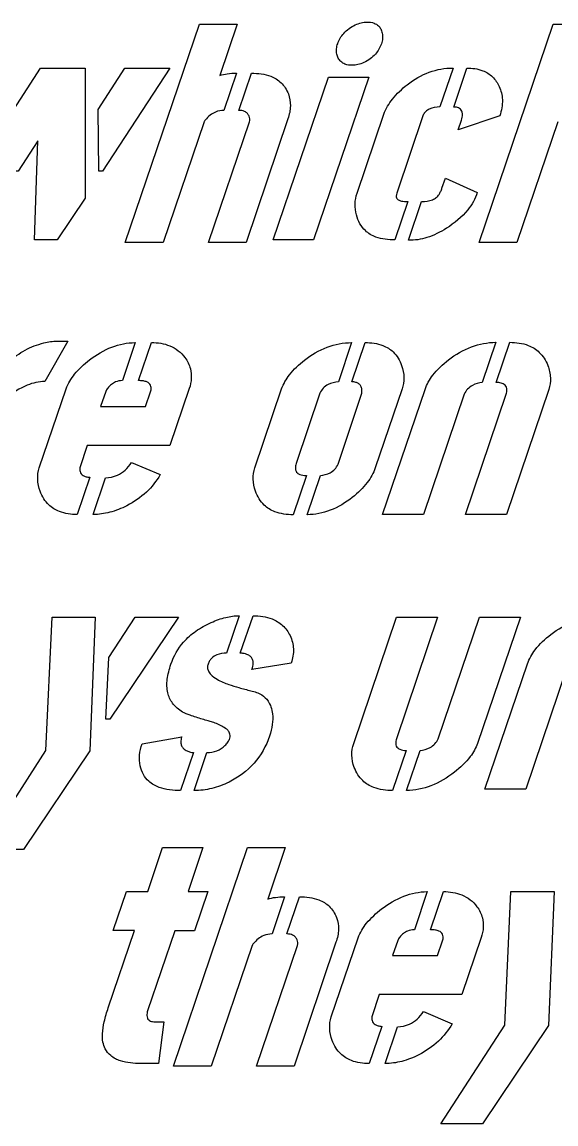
# Model space of a CAD drawing. Header units: inches. Extents: x 3.1 to 35.1, y -33.5 to 2.5.
# Drawn here: x 21.73 to 24.89, y -22.84 to -16.32 of the extents above; entities that cross this region are included whole.
import ezdxf

# ---------------------------------------------------------------- set-up
doc = ezdxf.new("R2010")
doc.units = ezdxf.units.IN
doc.header["$MEASUREMENT"] = 0

msp = doc.modelspace()

# ---------------------------------------------------------------- linework, layer by layer
for p, q in [((22.9965, -16.6191), (22.9218, -16.8393)), ((23.0099, -16.8393), (23.0846, -16.6191)), ((24.2786, -16.5885), (24.2012, -16.8179)), ((24.2826, -16.8193), (24.3599, -16.5885)), ((23.7103, -17.3302), (23.869, -16.8619)), ((24.1025, -16.8659), (23.9451, -17.3302)), ((24.0118, -17.3795), (23.9344, -17.6063)), ((24.0144, -17.6077), (24.0918, -17.3782)), ((22.3962, -18.2135), (22.3202, -18.4389)), ((22.4162, -18.4389), (22.4923, -18.2135)), ((23.6782, -18.2135), (23.5995, -18.4456)), ((23.6796, -18.4456), (23.7583, -18.2135)), ((24.532, -18.2121), (24.452, -18.4496)), ((24.5334, -18.4496), (24.6147, -18.2121)), ((21.8279, -18.9552), (21.9867, -18.4869)), ((23.1046, -18.9552), (23.2634, -18.4883)), ((23.4901, -18.5136), (23.3487, -18.9298)), ((23.5982, -18.9338), (23.7383, -18.5136)), ((23.9771, -18.4883), (23.8183, -18.9552)), ((22.3749, -18.9232), (22.5443, -18.9952)), ((22.1267, -19.0112), (22.052, -19.2313)), ((22.1468, -19.2313), (22.2201, -19.0139)), ((23.4101, -19.0005), (23.3314, -19.2327)), ((23.4141, -19.2327), (23.4928, -19.0005)), ((23.0119, -19.8305), (22.9372, -20.0519)), ((23.0172, -20.0519), (23.0946, -19.8305)), ((23.3201, -20.1106), (23.0879, -20.148)), ((22.4369, -20.5882), (22.6717, -20.5482)), ((22.7411, -20.6402), (22.6637, -20.8657)), ((22.7451, -20.8657), (22.8211, -20.6402)), ((24.0017, -20.6282), (23.9204, -20.8657)), ((24.0031, -20.8657), (24.0831, -20.6282)), ((23.2814, -21.4941), (23.2067, -21.7143)), ((23.2947, -21.7143), (23.3694, -21.4941)), ((24.1258, -21.4635), (24.0498, -21.6889)), ((24.1458, -21.6889), (24.2219, -21.4635)), ((23.5575, -22.2052), (23.7163, -21.7369)), ((24.1045, -22.1732), (24.2739, -22.2452)), ((23.8563, -22.2612), (23.7816, -22.4813)), ((23.8763, -22.4813), (23.9497, -22.2639))]:
    msp.add_line(p, q)
for points in [[(22.8044, -16.9073), (22.5616, -17.621), (22.3375, -17.621), (22.7764, -16.3283), (22.9992, -16.3283), (22.8965, -16.6325)], [(24.9002, -16.9073), (24.6574, -17.621), (24.4333, -17.621), (24.8722, -16.3283), (25.095, -16.3283), (24.9923, -16.6325)], [(23.3007, -16.8886), (23.0526, -17.621), (22.8298, -17.621), (23.0726, -16.9073)], [(24.556, -16.8713), (24.3092, -16.9553), (24.3293, -16.8966)], [(24.2132, -17.2995), (24.2332, -17.2408), (24.4226, -17.3249)], [(21.9333, -18.2055), (21.9973, -18.2055), (21.8613, -18.4443)], [(22.7164, -18.4856), (22.6017, -18.8231), (22.1121, -18.8231), (22.0681, -18.9552)], [(22.2215, -18.5029), (22.1908, -18.5923), (22.4563, -18.5923), (22.4869, -18.5043)], [(24.3453, -18.519), (24.1038, -19.2313), (23.861, -19.2313), (24.1131, -18.4909)], [(24.8455, -18.4909), (24.5947, -19.2313), (24.3519, -19.2313), (24.5934, -18.519)], [(23.6909, -20.5869), (23.9444, -19.8385), (24.1872, -19.8385), (23.9431, -20.5588)], [(24.1912, -20.5588), (24.4353, -19.8385), (24.6781, -19.8385), (24.4233, -20.5869)], [(24.9516, -20.144), (24.7101, -20.8563), (24.4673, -20.8563), (24.7195, -20.1159)], [(22.2368, -22.1505), (22.3916, -21.6943), (22.2662, -21.6943), (22.3449, -21.4635), (22.4703, -21.4635), (22.5583, -21.2033), (22.7971, -21.2033), (22.7091, -21.4635), (22.8265, -21.4635), (22.7477, -21.6956), (22.6304, -21.6956), (22.4689, -22.1692)], [(23.0893, -21.7823), (22.8465, -22.496), (22.6223, -22.496), (23.0612, -21.2033), (23.284, -21.2033), (23.1813, -21.5075)], [(23.5855, -21.7636), (23.3374, -22.496), (23.1146, -22.496), (23.3574, -21.7823)], [(24.446, -21.7356), (24.3313, -22.0731), (23.8417, -22.0731), (23.7976, -22.2052)], [(23.9511, -21.7529), (23.9204, -21.8423), (24.1858, -21.8423), (24.2165, -21.7543)], [(22.513, -22.2345), (22.565, -22.2345), (22.5343, -22.4813), (22.4276, -22.4813)]]:
    msp.add_lwpolyline(points)
for points in [[(21.6772, -16.8339), (21.8346, -16.5885), (22.1001, -16.5885), (22.0987, -17.3595), (21.9346, -17.6063), (21.7999, -17.6063), (21.8186, -17.0194), (21.7025, -17.1981), (21.6798, -17.1981)], [(22.1761, -16.8339), (22.3349, -16.5885), (22.6003, -16.5885), (22.2028, -17.1981), (22.1801, -17.1981)], [(23.5408, -16.6432), (23.7796, -16.6432), (23.4528, -17.6063), (23.2127, -17.6063)], [(22.1594, -19.8385), (22.1274, -20.6309), (21.7352, -21.2139), (21.4897, -21.2139), (21.8673, -20.6282), (21.9033, -19.8385)], [(22.3956, -19.8385), (22.6517, -19.8385), (22.2461, -20.4428), (22.2221, -20.4428), (22.2395, -20.0786)], [(24.8769, -21.4635), (24.8449, -22.2559), (24.4527, -22.8389), (24.2072, -22.8389), (24.5847, -22.2532), (24.6207, -21.4635)]]:
    msp.add_lwpolyline(points, close=True)
for points, knots in [([(23.5955, -16.4444), (23.6034, -16.4217), (23.6151, -16.4013), (23.6501, -16.3621), (23.6737, -16.3459), (23.6996, -16.3337)], [0, 0, 0, 0, 0.1827535, 0.1827535, 0.4008304, 0.4008304, 0.4008304, 0.4008304]), ([(23.6996, -16.3337), (23.7109, -16.3282), (23.7227, -16.3237), (23.7461, -16.3179), (23.7575, -16.3163), (23.769, -16.3163)], [0, 0, 0, 0, 0.0957941, 0.0957941, 0.1834106, 0.1834106, 0.1834106, 0.1834106]), ([(23.769, -16.3163), (23.7833, -16.3163), (23.7981, -16.3181), (23.8208, -16.3269), (23.8292, -16.332), (23.8422, -16.3443), (23.8468, -16.3506), (23.8547, -16.3651), (23.8576, -16.3733), (23.8597, -16.3817)], [0, 0, 0, 0, 0.1094762, 0.1094762, 0.1854695, 0.1854695, 0.2454282, 0.2454282, 0.3112231, 0.3112231, 0.3112231, 0.3112231]), ([(23.8597, -16.3817), (23.8615, -16.392), (23.8619, -16.4023), (23.8601, -16.4235), (23.8578, -16.4341), (23.8543, -16.4444)], [0, 0, 0, 0, 0.0795083, 0.0795083, 0.1622016, 0.1622016, 0.1622016, 0.1622016]), ([(23.5902, -16.5057), (23.5884, -16.4958), (23.588, -16.4858), (23.5898, -16.465), (23.5921, -16.4546), (23.5955, -16.4444)], [0, 0, 0, 0, 0.0769743, 0.0769743, 0.1587379, 0.1587379, 0.1587379, 0.1587379]), ([(23.8543, -16.4444), (23.8465, -16.4674), (23.8348, -16.4881), (23.8096, -16.5167), (23.7994, -16.5259), (23.7764, -16.5427), (23.7636, -16.5501), (23.7503, -16.5564)], [0, 0, 0, 0, 0.1851039, 0.1851039, 0.2901801, 0.2901801, 0.4024221, 0.4024221, 0.4024221, 0.4024221]), ([(23.6822, -16.5725), (23.6675, -16.5725), (23.6524, -16.5706), (23.6293, -16.5619), (23.6208, -16.5568), (23.6076, -16.5444), (23.6029, -16.538), (23.595, -16.5229), (23.5921, -16.5144), (23.5902, -16.5057)], [0, 0, 0, 0, 0.1120324, 0.1120324, 0.1880617, 0.1880617, 0.2497063, 0.2497063, 0.3173647, 0.3173647, 0.3173647, 0.3173647]), ([(23.7503, -16.5564), (23.739, -16.5615), (23.7273, -16.5656), (23.7044, -16.571), (23.6934, -16.5725), (23.6822, -16.5725)], [0, 0, 0, 0, 0.0940052, 0.0940052, 0.1788294, 0.1788294, 0.1788294, 0.1788294]), ([(22.8965, -16.6325), (22.911, -16.6276), (22.9264, -16.6245), (22.9596, -16.6201), (22.9783, -16.6191), (22.9965, -16.6191)], [0, 0, 0, 0, 0.1165146, 0.1165146, 0.2556276, 0.2556276, 0.2556276, 0.2556276]), ([(23.0846, -16.6191), (23.123, -16.6191), (23.1632, -16.6237), (23.2218, -16.6463), (23.2426, -16.6586), (23.2697, -16.6845), (23.2779, -16.6945), (23.2925, -16.7169), (23.2985, -16.7291), (23.3034, -16.7419)], [0, 0, 0, 0, 0.2927828, 0.2927828, 0.4782269, 0.4782269, 0.5776986, 0.5776986, 0.6814826, 0.6814826, 0.6814826, 0.6814826]), ([(24.0078, -16.6872), (24.0474, -16.656), (24.0907, -16.6304), (24.1835, -16.5966), (24.2303, -16.5885), (24.2786, -16.5885)], [0, 0, 0, 0, 0.3844438, 0.3844438, 0.7521059, 0.7521059, 0.7521059, 0.7521059]), ([(24.3599, -16.5885), (24.3921, -16.5885), (24.4249, -16.5927), (24.4763, -16.6129), (24.4955, -16.6248), (24.5291, -16.6571), (24.5421, -16.6765), (24.552, -16.6979)], [0, 0, 0, 0, 0.245198, 0.245198, 0.4204023, 0.4204023, 0.5998452, 0.5998452, 0.5998452, 0.5998452]), ([(23.869, -16.8619), (23.8808, -16.8293), (23.8988, -16.7994), (23.9456, -16.7405), (23.9759, -16.7122), (24.0078, -16.6872)], [0, 0, 0, 0, 0.2646319, 0.2646319, 0.5733319, 0.5733319, 0.5733319, 0.5733319]), ([(23.3034, -16.7419), (23.3119, -16.7644), (23.3158, -16.7878), (23.3149, -16.8381), (23.3094, -16.8639), (23.3007, -16.8886)], [0, 0, 0, 0, 0.1837753, 0.1837753, 0.3833824, 0.3833824, 0.3833824, 0.3833824]), ([(24.552, -16.6979), (24.5636, -16.7226), (24.5698, -16.7487), (24.5722, -16.8084), (24.5663, -16.8405), (24.556, -16.8713)], [0, 0, 0, 0, 0.2083819, 0.2083819, 0.4553116, 0.4553116, 0.4553116, 0.4553116]), ([(24.2012, -16.8179), (24.1785, -16.8195), (24.1561, -16.8237), (24.1301, -16.8363), (24.1229, -16.841), (24.1108, -16.8524), (24.1061, -16.8588), (24.1025, -16.8659)], [0, 0, 0, 0, 0.1735968, 0.1735968, 0.2467289, 0.2467289, 0.3151049, 0.3151049, 0.3151049, 0.3151049]), ([(24.3293, -16.8966), (24.3322, -16.886), (24.3346, -16.8741), (24.3342, -16.8566), (24.3332, -16.8501), (24.3289, -16.8398), (24.3263, -16.8359), (24.3196, -16.8292), (24.3156, -16.8267), (24.3072, -16.8229), (24.3028, -16.8216), (24.2932, -16.8198), (24.2878, -16.8194), (24.2826, -16.8193)], [0, 0, 0, 0, 0.0842295, 0.0842295, 0.1331969, 0.1331969, 0.1692046, 0.1692046, 0.2051374, 0.2051374, 0.239355, 0.239355, 0.2793708, 0.2793708, 0.2793708, 0.2793708]), ([(22.9218, -16.8393), (22.9048, -16.8393), (22.8883, -16.8425), (22.8611, -16.8538), (22.8504, -16.8603), (22.8297, -16.8763), (22.8199, -16.8861), (22.8111, -16.8966)], [0, 0, 0, 0, 0.1301316, 0.1301316, 0.225091, 0.225091, 0.3297407, 0.3297407, 0.3297407, 0.3297407]), ([(23.0606, -16.8579), (23.0558, -16.8528), (23.0502, -16.8488), (23.0389, -16.8435), (23.0336, -16.8419), (23.0222, -16.8397), (23.016, -16.8393), (23.0099, -16.8393)], [0, 0, 0, 0, 0.0533999, 0.0533999, 0.0950708, 0.0950708, 0.1419359, 0.1419359, 0.1419359, 0.1419359]), ([(23.0726, -16.9073), (23.0745, -16.9013), (23.0753, -16.8952), (23.0742, -16.8835), (23.0727, -16.8783), (23.0679, -16.8678), (23.0645, -16.8626), (23.0606, -16.8579)], [0, 0, 0, 0, 0.0477213, 0.0477213, 0.0894301, 0.0894301, 0.1359555, 0.1359555, 0.1359555, 0.1359555]), ([(22.8111, -16.8966), (22.8096, -16.8985), (22.8081, -16.9006), (22.8058, -16.9042), (22.8049, -16.9058), (22.8044, -16.9073)], [0, 0, 0, 0, 0.01826507, 0.01826507, 0.03200885, 0.03200885, 0.03200885, 0.03200885]), ([(23.7063, -17.4583), (23.7007, -17.4368), (23.6979, -17.415), (23.6993, -17.3714), (23.7032, -17.3505), (23.7103, -17.3302)], [0, 0, 0, 0, 0.168606, 0.168606, 0.3324679, 0.3324679, 0.3324679, 0.3324679]), ([(23.9451, -17.3302), (23.9433, -17.3353), (23.942, -17.3409), (23.9423, -17.3498), (23.9429, -17.3533), (23.9457, -17.3595), (23.9475, -17.362), (23.9526, -17.3671), (23.9561, -17.3693), (23.9684, -17.3752), (23.9794, -17.3772), (23.9904, -17.3782)], [0, 0, 0, 0, 0.0413233, 0.0413233, 0.0683122, 0.0683122, 0.0926767, 0.0926767, 0.1230806, 0.1230806, 0.1967587, 0.1967587, 0.1967587, 0.1967587]), ([(24.0918, -17.3782), (24.1147, -17.3782), (24.1373, -17.3755), (24.1647, -17.3646), (24.1724, -17.3604), (24.1858, -17.3498), (24.1914, -17.3438), (24.1959, -17.3369)], [0, 0, 0, 0, 0.1747153, 0.1747153, 0.2492298, 0.2492298, 0.3192477, 0.3192477, 0.3192477, 0.3192477]), ([(24.1959, -17.3369), (24.1995, -17.3313), (24.2027, -17.3255), (24.2085, -17.313), (24.2111, -17.3063), (24.2132, -17.2995)], [0, 0, 0, 0, 0.0505134, 0.0505134, 0.1049516, 0.1049516, 0.1049516, 0.1049516]), ([(24.4226, -17.3249), (24.4105, -17.3629), (24.3911, -17.3972), (24.3313, -17.4716), (24.2868, -17.5074), (24.2399, -17.537)], [0, 0, 0, 0, 0.3041268, 0.3041268, 0.7271307, 0.7271307, 0.7271307, 0.7271307]), ([(23.9904, -17.3782), (23.994, -17.3787), (23.9975, -17.379), (24.0046, -17.3794), (24.0082, -17.3795), (24.0118, -17.3795)], [0, 0, 0, 0, 0.02723943, 0.02723943, 0.05437363, 0.05437363, 0.05437363, 0.05437363]), ([(23.9344, -17.6063), (23.8966, -17.6063), (23.8573, -17.6019), (23.7986, -17.5802), (23.7774, -17.568), (23.7465, -17.5393), (23.7358, -17.5256), (23.7177, -17.494), (23.711, -17.4764), (23.7063, -17.4583)], [0, 0, 0, 0, 0.2876821, 0.2876821, 0.4756436, 0.4756436, 0.6091392, 0.6091392, 0.7521175, 0.7521175, 0.7521175, 0.7521175]), ([(24.2399, -17.537), (24.2038, -17.5597), (24.1649, -17.5792), (24.0885, -17.6032), (24.0518, -17.6091), (24.0144, -17.6077)], [0, 0, 0, 0, 0.3250776, 0.3250776, 0.6096961, 0.6096961, 0.6096961, 0.6096961]), ([(21.6478, -18.3269), (21.6772, -18.3001), (21.7092, -18.2772), (21.7792, -18.2397), (21.8161, -18.2258), (21.8546, -18.2161)], [0, 0, 0, 0, 0.3023699, 0.3023699, 0.6049017, 0.6049017, 0.6049017, 0.6049017]), ([(21.8546, -18.2161), (21.8679, -18.2127), (21.8814, -18.21), (21.9077, -18.2064), (21.9205, -18.2055), (21.9333, -18.2055)], [0, 0, 0, 0, 0.104504, 0.104504, 0.2022604, 0.2022604, 0.2022604, 0.2022604]), ([(22.1254, -18.3162), (22.1662, -18.285), (22.2105, -18.2587), (22.3029, -18.2236), (22.3488, -18.2144), (22.3962, -18.2135)], [0, 0, 0, 0, 0.3909347, 0.3909347, 0.7525892, 0.7525892, 0.7525892, 0.7525892]), ([(22.4923, -18.2135), (22.5295, -18.2135), (22.5667, -18.2189), (22.6188, -18.2404), (22.6353, -18.2499), (22.6658, -18.2736), (22.6793, -18.2874), (22.691, -18.3028)], [0, 0, 0, 0, 0.2832723, 0.2832723, 0.4295154, 0.4295154, 0.577475, 0.577475, 0.577475, 0.577475]), ([(23.3981, -18.3175), (23.4394, -18.2855), (23.4845, -18.259), (23.5802, -18.2235), (23.6284, -18.2143), (23.6782, -18.2135)], [0, 0, 0, 0, 0.3985626, 0.3985626, 0.778081, 0.778081, 0.778081, 0.778081]), ([(23.7583, -18.2135), (23.7936, -18.2135), (23.8297, -18.218), (23.8858, -18.2396), (23.9066, -18.2523), (23.9356, -18.28), (23.9451, -18.292), (23.962, -18.319), (23.9689, -18.334), (23.9744, -18.3495)], [0, 0, 0, 0, 0.2689088, 0.2689088, 0.4572179, 0.4572179, 0.5745393, 0.5745393, 0.6998636, 0.6998636, 0.6998636, 0.6998636]), ([(24.2519, -18.3162), (24.2937, -18.284), (24.3392, -18.2572), (24.4349, -18.2216), (24.4827, -18.2126), (24.532, -18.2121)], [0, 0, 0, 0, 0.4017642, 0.4017642, 0.7778119, 0.7778119, 0.7778119, 0.7778119]), ([(24.6147, -18.2121), (24.6518, -18.2121), (24.6897, -18.2169), (24.7487, -18.2398), (24.7708, -18.2533), (24.8006, -18.282), (24.8102, -18.2937), (24.8272, -18.32), (24.8344, -18.3345), (24.8402, -18.3495)], [0, 0, 0, 0, 0.2823979, 0.2823979, 0.4822479, 0.4822479, 0.5978415, 0.5978415, 0.7206222, 0.7206222, 0.7206222, 0.7206222]), ([(21.9867, -18.4869), (21.9983, -18.4556), (22.0163, -18.4268), (22.0629, -18.3695), (22.0937, -18.3412), (22.1254, -18.3162)], [0, 0, 0, 0, 0.2547163, 0.2547163, 0.5628556, 0.5628556, 0.5628556, 0.5628556]), ([(22.691, -18.3028), (22.706, -18.3229), (22.717, -18.3448), (22.7277, -18.3874), (22.7292, -18.4061), (22.727, -18.4456), (22.7227, -18.466), (22.7164, -18.4856)], [0, 0, 0, 0, 0.1902216, 0.1902216, 0.3344606, 0.3344606, 0.4917357, 0.4917357, 0.4917357, 0.4917357]), ([(23.2634, -18.4883), (23.2737, -18.4577), (23.2904, -18.4296), (23.3353, -18.3719), (23.3662, -18.3429), (23.3981, -18.3175)], [0, 0, 0, 0, 0.2461082, 0.2461082, 0.55703, 0.55703, 0.55703, 0.55703]), ([(24.1131, -18.4909), (24.1231, -18.4605), (24.1394, -18.4325), (24.1851, -18.373), (24.218, -18.3426), (24.2519, -18.3162)], [0, 0, 0, 0, 0.2441904, 0.2441904, 0.571882, 0.571882, 0.571882, 0.571882]), ([(23.9744, -18.3495), (23.9824, -18.3726), (23.9873, -18.3965), (23.9882, -18.444), (23.9846, -18.4665), (23.9771, -18.4883)], [0, 0, 0, 0, 0.1859529, 0.1859529, 0.3619187, 0.3619187, 0.3619187, 0.3619187]), ([(24.8402, -18.3495), (24.849, -18.3729), (24.8546, -18.3973), (24.8564, -18.4458), (24.8531, -18.4687), (24.8455, -18.4909)], [0, 0, 0, 0, 0.1903067, 0.1903067, 0.3696106, 0.3696106, 0.3696106, 0.3696106]), ([(21.8613, -18.4443), (21.8251, -18.4447), (21.7903, -18.4524), (21.7116, -18.4838), (21.6702, -18.5116), (21.6332, -18.543)], [0, 0, 0, 0, 0.2753079, 0.2753079, 0.6454451, 0.6454451, 0.6454451, 0.6454451]), ([(22.3202, -18.4389), (22.3061, -18.4389), (22.2923, -18.4413), (22.2705, -18.4504), (22.2624, -18.4553), (22.2469, -18.4675), (22.2398, -18.4749), (22.2335, -18.4829)], [0, 0, 0, 0, 0.1076722, 0.1076722, 0.1801889, 0.1801889, 0.2580855, 0.2580855, 0.2580855, 0.2580855]), ([(22.4869, -18.5043), (22.4893, -18.4966), (22.4909, -18.4883), (22.4902, -18.4753), (22.4892, -18.4704), (22.4852, -18.4618), (22.4825, -18.4583), (22.4754, -18.4517), (22.4708, -18.4489), (22.4592, -18.4439), (22.4517, -18.4421), (22.4353, -18.4394), (22.4255, -18.4389), (22.4162, -18.4389)], [0, 0, 0, 0, 0.0608787, 0.0608787, 0.0994011, 0.0994011, 0.1331243, 0.1331243, 0.173307, 0.173307, 0.2293628, 0.2293628, 0.3002935, 0.3002935, 0.3002935, 0.3002935]), ([(23.5995, -18.4456), (23.5786, -18.4476), (23.5574, -18.4524), (23.5279, -18.4677), (23.5182, -18.4748), (23.5016, -18.4925), (23.4951, -18.5025), (23.4901, -18.5136)], [0, 0, 0, 0, 0.160242, 0.160242, 0.2527267, 0.2527267, 0.3450006, 0.3450006, 0.3450006, 0.3450006]), ([(23.7383, -18.5136), (23.7396, -18.5042), (23.74, -18.4943), (23.7368, -18.479), (23.7345, -18.4733), (23.728, -18.4637), (23.7241, -18.4599), (23.7142, -18.4533), (23.7083, -18.4509), (23.6949, -18.4471), (23.6871, -18.446), (23.6796, -18.4456)], [0, 0, 0, 0, 0.072211, 0.072211, 0.1189479, 0.1189479, 0.1607822, 0.1607822, 0.2089887, 0.2089887, 0.2667635, 0.2667635, 0.2667635, 0.2667635]), ([(24.452, -18.4496), (24.4317, -18.452), (24.4114, -18.4572), (24.3829, -18.4729), (24.3735, -18.4801), (24.357, -18.4979), (24.3504, -18.5079), (24.3453, -18.519)], [0, 0, 0, 0, 0.1560635, 0.1560635, 0.2476513, 0.2476513, 0.3401971, 0.3401971, 0.3401971, 0.3401971]), ([(24.5507, -18.4509), (24.5479, -18.4505), (24.5452, -18.4501), (24.5394, -18.4497), (24.5364, -18.4496), (24.5334, -18.4496)], [0, 0, 0, 0, 0.02131891, 0.02131891, 0.04418836, 0.04418836, 0.04418836, 0.04418836]), ([(24.5934, -18.519), (24.5962, -18.5108), (24.5983, -18.5017), (24.5982, -18.4877), (24.5973, -18.4825), (24.5935, -18.4734), (24.591, -18.4697), (24.5842, -18.4629), (24.5799, -18.4601), (24.5676, -18.4543), (24.559, -18.4522), (24.5507, -18.4509)], [0, 0, 0, 0, 0.0660233, 0.0660233, 0.1066, 0.1066, 0.1410144, 0.1410144, 0.1800168, 0.1800168, 0.2438574, 0.2438574, 0.2438574, 0.2438574]), ([(22.2335, -18.4829), (22.2307, -18.4861), (22.228, -18.4896), (22.224, -18.4963), (22.2224, -18.4996), (22.2215, -18.5029)], [0, 0, 0, 0, 0.03242563, 0.03242563, 0.0592663, 0.0592663, 0.0592663, 0.0592663]), ([(21.8333, -19.0939), (21.8249, -19.0709), (21.8195, -19.047), (21.8177, -18.9995), (21.8208, -18.9771), (21.8279, -18.9552)], [0, 0, 0, 0, 0.1864938, 0.1864938, 0.3619601, 0.3619601, 0.3619601, 0.3619601]), ([(22.0681, -18.9552), (22.0673, -18.9623), (22.0675, -18.9697), (22.0708, -18.9816), (22.073, -18.9863), (22.0795, -18.9945), (22.0834, -18.9978), (22.0931, -19.0036), (22.0989, -19.0059), (22.1119, -19.0095), (22.1194, -19.0106), (22.1267, -19.0112)], [0, 0, 0, 0, 0.0546635, 0.0546635, 0.0945088, 0.0945088, 0.1339953, 0.1339953, 0.1804319, 0.1804319, 0.2366498, 0.2366498, 0.2366498, 0.2366498]), ([(22.2201, -19.0139), (22.2447, -19.0132), (22.2686, -19.0084), (22.3078, -18.9909), (22.3229, -18.9808), (22.3514, -18.9553), (22.364, -18.9398), (22.3749, -18.9232)], [0, 0, 0, 0, 0.1875295, 0.1875295, 0.3274403, 0.3274403, 0.4788506, 0.4788506, 0.4788506, 0.4788506]), ([(23.1086, -19.0926), (23.1007, -19.0696), (23.0956, -19.0458), (23.0943, -18.9989), (23.0974, -18.9767), (23.1046, -18.9552)], [0, 0, 0, 0, 0.1849979, 0.1849979, 0.3579647, 0.3579647, 0.3579647, 0.3579647]), ([(23.3487, -18.9298), (23.3462, -18.9387), (23.3444, -18.9484), (23.3452, -18.9634), (23.3463, -18.9689), (23.3508, -18.9784), (23.3536, -18.9821), (23.3611, -18.989), (23.3658, -18.9917), (23.3822, -18.9986), (23.3961, -19.0003), (23.4101, -19.0005)], [0, 0, 0, 0, 0.0704499, 0.0704499, 0.1135772, 0.1135772, 0.1499857, 0.1499857, 0.1909354, 0.1909354, 0.2848872, 0.2848872, 0.2848872, 0.2848872]), ([(23.4928, -19.0005), (23.5127, -18.9985), (23.5325, -18.9937), (23.5606, -18.9788), (23.57, -18.9718), (23.5865, -18.9545), (23.593, -18.9447), (23.5982, -18.9338)], [0, 0, 0, 0, 0.1521388, 0.1521388, 0.2423655, 0.2423655, 0.3335814, 0.3335814, 0.3335814, 0.3335814]), ([(23.8183, -18.9552), (23.808, -18.9867), (23.7912, -19.0156), (23.7457, -19.0746), (23.7145, -19.1041), (23.6822, -19.1299)], [0, 0, 0, 0, 0.2524055, 0.2524055, 0.5679557, 0.5679557, 0.5679557, 0.5679557]), ([(22.5443, -18.9952), (22.5223, -19.0339), (22.4948, -19.0683), (22.4277, -19.1308), (22.3887, -19.1574), (22.3469, -19.1793)], [0, 0, 0, 0, 0.3390638, 0.3390638, 0.6988259, 0.6988259, 0.6988259, 0.6988259]), ([(22.052, -19.2313), (22.0165, -19.2313), (21.9801, -19.2267), (21.9233, -19.2046), (21.9021, -19.1916), (21.8727, -19.1633), (21.8631, -19.1513), (21.8461, -19.1243), (21.839, -19.1094), (21.8333, -19.0939)], [0, 0, 0, 0, 0.2710846, 0.2710846, 0.4640273, 0.4640273, 0.5815354, 0.5815354, 0.7070764, 0.7070764, 0.7070764, 0.7070764]), ([(23.3314, -19.2327), (23.2949, -19.2327), (23.2573, -19.2281), (23.1996, -19.2059), (23.1782, -19.193), (23.1484, -19.1646), (23.1385, -19.1522), (23.1212, -19.1242), (23.1141, -19.1087), (23.1086, -19.0926)], [0, 0, 0, 0, 0.2783594, 0.2783594, 0.4708585, 0.4708585, 0.592179, 0.592179, 0.7216749, 0.7216749, 0.7216749, 0.7216749]), ([(23.6822, -19.1299), (23.6426, -19.1616), (23.5992, -19.1882), (23.5075, -19.2233), (23.4616, -19.2322), (23.4141, -19.2327)], [0, 0, 0, 0, 0.3865927, 0.3865927, 0.7484413, 0.7484413, 0.7484413, 0.7484413]), ([(22.3469, -19.1793), (22.3145, -19.1957), (22.2806, -19.2092), (22.2131, -19.2267), (22.1802, -19.2313), (22.1468, -19.2313)], [0, 0, 0, 0, 0.2765005, 0.2765005, 0.5311561, 0.5311561, 0.5311561, 0.5311561]), ([(22.6077, -20.1173), (22.6242, -20.0686), (22.6491, -20.0247), (22.7045, -19.9619), (22.7287, -19.9406), (22.7837, -19.9017), (22.8145, -19.8847), (22.8465, -19.8705)], [0, 0, 0, 0, 0.3919516, 0.3919516, 0.6383812, 0.6383812, 0.905071, 0.905071, 0.905071, 0.905071]), ([(22.8465, -19.8705), (22.8744, -19.8582), (22.9035, -19.8476), (22.9589, -19.8342), (22.9854, -19.8305), (23.0119, -19.8305)], [0, 0, 0, 0, 0.2322416, 0.2322416, 0.4340278, 0.4340278, 0.4340278, 0.4340278]), ([(23.0946, -19.8305), (23.1326, -19.8305), (23.1715, -19.8354), (23.23, -19.8586), (23.251, -19.8713), (23.2877, -19.9052), (23.3022, -19.9254), (23.3134, -19.9479)], [0, 0, 0, 0, 0.2898511, 0.2898511, 0.4789827, 0.4789827, 0.6701554, 0.6701554, 0.6701554, 0.6701554]), ([(24.8582, -19.9412), (24.9, -19.909), (24.9455, -19.8822), (25.0412, -19.8466), (25.089, -19.8376), (25.1384, -19.8371)], [0, 0, 0, 0, 0.4017642, 0.4017642, 0.7778119, 0.7778119, 0.7778119, 0.7778119]), ([(23.3134, -19.9479), (23.3251, -19.973), (23.3319, -19.9995), (23.3342, -20.0557), (23.3293, -20.0836), (23.3201, -20.1106)], [0, 0, 0, 0, 0.2116803, 0.2116803, 0.4290568, 0.4290568, 0.4290568, 0.4290568]), ([(24.7195, -20.1159), (24.7295, -20.0855), (24.7457, -20.0575), (24.7915, -19.998), (24.8244, -19.9676), (24.8582, -19.9412)], [0, 0, 0, 0, 0.2441904, 0.2441904, 0.571882, 0.571882, 0.571882, 0.571882]), ([(22.9372, -20.0519), (22.918, -20.0522), (22.898, -20.0548), (22.8689, -20.0664), (22.8586, -20.0726), (22.8449, -20.086), (22.8406, -20.0914), (22.8331, -20.1036), (22.8301, -20.1103), (22.8278, -20.1173)], [0, 0, 0, 0, 0.1461818, 0.1461818, 0.2384587, 0.2384587, 0.291677, 0.291677, 0.3474503, 0.3474503, 0.3474503, 0.3474503]), ([(23.0346, -20.0532), (23.0316, -20.0528), (23.0286, -20.0525), (23.0228, -20.052), (23.02, -20.0519), (23.0172, -20.0519)], [0, 0, 0, 0, 0.02297691, 0.02297691, 0.04414003, 0.04414003, 0.04414003, 0.04414003]), ([(23.0879, -20.148), (23.092, -20.1364), (23.0951, -20.1238), (23.0951, -20.104), (23.094, -20.0967), (23.0889, -20.0839), (23.0855, -20.0788), (23.0761, -20.0693), (23.0702, -20.0653), (23.0548, -20.0578), (23.0445, -20.055), (23.0346, -20.0532)], [0, 0, 0, 0, 0.0930026, 0.0930026, 0.1497933, 0.1497933, 0.1975922, 0.1975922, 0.2510852, 0.2510852, 0.3281635, 0.3281635, 0.3281635, 0.3281635]), ([(22.5863, -20.2067), (22.5882, -20.192), (22.5909, -20.1774), (22.598, -20.1475), (22.6025, -20.1323), (22.6077, -20.1173)], [0, 0, 0, 0, 0.1128386, 0.1128386, 0.2336887, 0.2336887, 0.2336887, 0.2336887]), ([(22.8278, -20.1173), (22.8253, -20.1242), (22.8241, -20.1314), (22.8248, -20.1455), (22.8265, -20.1519), (22.8328, -20.1656), (22.8379, -20.1725), (22.8543, -20.1897), (22.868, -20.1991), (22.9026, -20.2189), (22.9274, -20.2292), (22.9505, -20.2373)], [0, 0, 0, 0, 0.0562141, 0.0562141, 0.1072149, 0.1072149, 0.1713229, 0.1713229, 0.2884555, 0.2884555, 0.4762391, 0.4762391, 0.4762391, 0.4762391]), ([(22.677, -20.4014), (22.6539, -20.3871), (22.6331, -20.3695), (22.6037, -20.3293), (22.5944, -20.3092), (22.5829, -20.2609), (22.5827, -20.2335), (22.5863, -20.2067)], [0, 0, 0, 0, 0.2071486, 0.2071486, 0.3791765, 0.3791765, 0.5858586, 0.5858586, 0.5858586, 0.5858586]), ([(22.9505, -20.2373), (22.9702, -20.2441), (22.9906, -20.2503), (23.0339, -20.2627), (23.0577, -20.2689), (23.0813, -20.2747)], [0, 0, 0, 0, 0.1584494, 0.1584494, 0.3431598, 0.3431598, 0.3431598, 0.3431598]), ([(23.0813, -20.2747), (23.1039, -20.2792), (23.1261, -20.2868), (23.1603, -20.309), (23.1728, -20.321), (23.1901, -20.3463), (23.1958, -20.358), (23.2047, -20.3838), (23.2077, -20.3979), (23.2093, -20.4121)], [0, 0, 0, 0, 0.1760129, 0.1760129, 0.3106078, 0.3106078, 0.4095203, 0.4095203, 0.5185107, 0.5185107, 0.5185107, 0.5185107]), ([(22.7931, -20.4428), (22.7701, -20.436), (22.7441, -20.4279), (22.7059, -20.4143), (22.6892, -20.4078), (22.677, -20.4014)], [0, 0, 0, 0, 0.182797, 0.182797, 0.3072209, 0.3072209, 0.3072209, 0.3072209]), ([(23.2093, -20.4121), (23.2117, -20.4327), (23.2111, -20.4536), (23.2052, -20.4974), (23.1994, -20.5205), (23.192, -20.5428)], [0, 0, 0, 0, 0.1581784, 0.1581784, 0.3372781, 0.3372781, 0.3372781, 0.3372781]), ([(22.8531, -20.4601), (22.8455, -20.458), (22.8363, -20.4553), (22.8173, -20.4498), (22.8046, -20.4461), (22.7931, -20.4428)], [0, 0, 0, 0, 0.0601295, 0.0601295, 0.1525271, 0.1525271, 0.1525271, 0.1525271]), ([(22.9559, -20.5562), (22.9578, -20.5508), (22.9589, -20.5452), (22.9584, -20.5343), (22.9572, -20.5294), (22.9525, -20.5188), (22.9486, -20.5135), (22.9363, -20.5004), (22.9261, -20.4932), (22.897, -20.4762), (22.874, -20.4671), (22.8531, -20.4601)], [0, 0, 0, 0, 0.0436912, 0.0436912, 0.0830218, 0.0830218, 0.1318959, 0.1318959, 0.2202762, 0.2202762, 0.3890917, 0.3890917, 0.3890917, 0.3890917]), ([(23.192, -20.5428), (23.1715, -20.6022), (23.1415, -20.6565), (23.0584, -20.7507), (23.0082, -20.7872), (22.9519, -20.815)], [0, 0, 0, 0, 0.4786876, 0.4786876, 0.9575004, 0.9575004, 0.9575004, 0.9575004]), ([(22.4262, -20.7189), (22.4217, -20.698), (22.4205, -20.6769), (22.4241, -20.6326), (22.4294, -20.61), (22.4369, -20.5882)], [0, 0, 0, 0, 0.1629534, 0.1629534, 0.3387856, 0.3387856, 0.3387856, 0.3387856]), ([(22.6717, -20.5482), (22.6682, -20.5583), (22.6659, -20.5693), (22.6664, -20.5872), (22.6678, -20.5941), (22.6734, -20.6066), (22.6772, -20.6118), (22.6882, -20.6225), (22.6958, -20.6272), (22.7037, -20.6309)], [0, 0, 0, 0, 0.0818873, 0.0818873, 0.1362504, 0.1362504, 0.1860656, 0.1860656, 0.2526388, 0.2526388, 0.2526388, 0.2526388]), ([(22.8211, -20.6402), (22.8411, -20.6402), (22.8606, -20.6371), (22.8974, -20.6228), (22.9136, -20.6123), (22.9278, -20.5989)], [0, 0, 0, 0, 0.1519052, 0.1519052, 0.3011491, 0.3011491, 0.3011491, 0.3011491]), ([(22.9278, -20.5989), (22.9346, -20.593), (22.9406, -20.5863), (22.9501, -20.5718), (22.9536, -20.5643), (22.9559, -20.5562)], [0, 0, 0, 0, 0.0682026, 0.0682026, 0.1322589, 0.1322589, 0.1322589, 0.1322589]), ([(23.6936, -20.7283), (23.6851, -20.705), (23.68, -20.6809), (23.6791, -20.6324), (23.683, -20.6093), (23.6909, -20.5869)], [0, 0, 0, 0, 0.1883745, 0.1883745, 0.3697764, 0.3697764, 0.3697764, 0.3697764]), ([(23.9431, -20.5588), (23.9405, -20.5674), (23.9387, -20.5768), (23.9393, -20.5912), (23.9404, -20.5966), (23.9446, -20.6059), (23.9474, -20.6096), (23.9547, -20.6163), (23.9592, -20.6191), (23.975, -20.6259), (23.9884, -20.6278), (24.0017, -20.6282)], [0, 0, 0, 0, 0.0681422, 0.0681422, 0.1100121, 0.1100121, 0.1455146, 0.1455146, 0.1857336, 0.1857336, 0.276102, 0.276102, 0.276102, 0.276102]), ([(24.0831, -20.6282), (24.1039, -20.6258), (24.1246, -20.6205), (24.1535, -20.6047), (24.163, -20.5975), (24.1795, -20.5798), (24.1861, -20.5698), (24.1912, -20.5588)], [0, 0, 0, 0, 0.1592651, 0.1592651, 0.2508734, 0.2508734, 0.3430374, 0.3430374, 0.3430374, 0.3430374]), ([(24.4233, -20.5869), (24.414, -20.6147), (24.3988, -20.6406), (24.3547, -20.6984), (24.3212, -20.7295), (24.2872, -20.7563)], [0, 0, 0, 0, 0.2240188, 0.2240188, 0.5543334, 0.5543334, 0.5543334, 0.5543334]), ([(22.7037, -20.6309), (22.71, -20.6334), (22.7165, -20.6356), (22.729, -20.6387), (22.735, -20.6398), (22.7411, -20.6402)], [0, 0, 0, 0, 0.05160999, 0.05160999, 0.09799097, 0.09799097, 0.09799097, 0.09799097]), ([(22.6637, -20.8657), (22.6221, -20.8657), (22.5775, -20.8612), (22.5155, -20.8386), (22.4943, -20.8269), (22.4635, -20.7989), (22.453, -20.7854), (22.4359, -20.7542), (22.43, -20.7368), (22.4262, -20.7189)], [0, 0, 0, 0, 0.3172843, 0.3172843, 0.5017458, 0.5017458, 0.6333398, 0.6333398, 0.772437, 0.772437, 0.772437, 0.772437]), ([(23.9204, -20.8657), (23.8829, -20.8657), (23.8444, -20.8609), (23.7849, -20.838), (23.7629, -20.8247), (23.733, -20.7961), (23.7234, -20.7844), (23.7064, -20.7579), (23.6993, -20.7434), (23.6936, -20.7283)], [0, 0, 0, 0, 0.2858667, 0.2858667, 0.4848289, 0.4848289, 0.6009049, 0.6009049, 0.7239869, 0.7239869, 0.7239869, 0.7239869]), ([(24.2872, -20.7563), (24.2448, -20.7896), (24.1985, -20.8176), (24.1015, -20.855), (24.0531, -20.8648), (24.0031, -20.8657)], [0, 0, 0, 0, 0.4108266, 0.4108266, 0.7921013, 0.7921013, 0.7921013, 0.7921013]), ([(22.9519, -20.815), (22.9194, -20.8314), (22.8855, -20.8443), (22.8156, -20.8615), (22.7806, -20.8657), (22.7451, -20.8657)], [0, 0, 0, 0, 0.2773992, 0.2773992, 0.5481258, 0.5481258, 0.5481258, 0.5481258]), ([(23.1813, -21.5075), (23.1958, -21.5026), (23.2112, -21.4995), (23.2444, -21.4951), (23.2631, -21.4941), (23.2814, -21.4941)], [0, 0, 0, 0, 0.1165146, 0.1165146, 0.2556276, 0.2556276, 0.2556276, 0.2556276]), ([(23.3694, -21.4941), (23.4078, -21.4941), (23.448, -21.4987), (23.5067, -21.5213), (23.5274, -21.5336), (23.5545, -21.5595), (23.5627, -21.5695), (23.5773, -21.5919), (23.5833, -21.6041), (23.5882, -21.6169)], [0, 0, 0, 0, 0.2927828, 0.2927828, 0.4782269, 0.4782269, 0.5776986, 0.5776986, 0.6814826, 0.6814826, 0.6814826, 0.6814826]), ([(23.855, -21.5662), (23.8957, -21.535), (23.9401, -21.5087), (24.0325, -21.4736), (24.0784, -21.4644), (24.1258, -21.4635)], [0, 0, 0, 0, 0.3909347, 0.3909347, 0.7525892, 0.7525892, 0.7525892, 0.7525892]), ([(24.2219, -21.4635), (24.259, -21.4635), (24.2962, -21.4689), (24.3484, -21.4904), (24.3649, -21.4999), (24.3954, -21.5236), (24.4089, -21.5374), (24.4206, -21.5528)], [0, 0, 0, 0, 0.2832723, 0.2832723, 0.4295154, 0.4295154, 0.577475, 0.577475, 0.577475, 0.577475]), ([(23.7163, -21.7369), (23.7278, -21.7056), (23.7459, -21.6768), (23.7924, -21.6195), (23.8233, -21.5912), (23.855, -21.5662)], [0, 0, 0, 0, 0.2547163, 0.2547163, 0.5628556, 0.5628556, 0.5628556, 0.5628556]), ([(24.4206, -21.5528), (24.4356, -21.5729), (24.4466, -21.5948), (24.4573, -21.6374), (24.4588, -21.6561), (24.4566, -21.6956), (24.4523, -21.716), (24.446, -21.7356)], [0, 0, 0, 0, 0.1902216, 0.1902216, 0.3344606, 0.3344606, 0.4917357, 0.4917357, 0.4917357, 0.4917357]), ([(23.5882, -21.6169), (23.5968, -21.6394), (23.6006, -21.6628), (23.5997, -21.7131), (23.5942, -21.7389), (23.5855, -21.7636)], [0, 0, 0, 0, 0.1837753, 0.1837753, 0.3833824, 0.3833824, 0.3833824, 0.3833824]), ([(23.2067, -21.7143), (23.1896, -21.7143), (23.1731, -21.7175), (23.1459, -21.7288), (23.1352, -21.7353), (23.1145, -21.7513), (23.1047, -21.7611), (23.0959, -21.7716)], [0, 0, 0, 0, 0.1301316, 0.1301316, 0.225091, 0.225091, 0.3297407, 0.3297407, 0.3297407, 0.3297407]), ([(23.3454, -21.7329), (23.3406, -21.7278), (23.335, -21.7238), (23.3237, -21.7185), (23.3185, -21.7169), (23.3071, -21.7147), (23.3009, -21.7143), (23.2947, -21.7143)], [0, 0, 0, 0, 0.0533999, 0.0533999, 0.0950708, 0.0950708, 0.1419359, 0.1419359, 0.1419359, 0.1419359]), ([(24.0498, -21.6889), (24.0356, -21.6889), (24.0219, -21.6913), (24.0001, -21.7004), (23.992, -21.7053), (23.9765, -21.7175), (23.9694, -21.7249), (23.9631, -21.7329)], [0, 0, 0, 0, 0.1076722, 0.1076722, 0.1801889, 0.1801889, 0.2580855, 0.2580855, 0.2580855, 0.2580855]), ([(24.2165, -21.7543), (24.2189, -21.7466), (24.2205, -21.7383), (24.2198, -21.7253), (24.2188, -21.7204), (24.2147, -21.7118), (24.2121, -21.7083), (24.205, -21.7017), (24.2004, -21.6989), (24.1888, -21.6939), (24.1813, -21.6921), (24.1648, -21.6894), (24.1551, -21.6889), (24.1458, -21.6889)], [0, 0, 0, 0, 0.0608787, 0.0608787, 0.0994011, 0.0994011, 0.1331243, 0.1331243, 0.173307, 0.173307, 0.2293628, 0.2293628, 0.3002935, 0.3002935, 0.3002935, 0.3002935]), ([(23.0959, -21.7716), (23.0944, -21.7735), (23.0929, -21.7756), (23.0906, -21.7792), (23.0898, -21.7808), (23.0893, -21.7823)], [0, 0, 0, 0, 0.01826507, 0.01826507, 0.03200885, 0.03200885, 0.03200885, 0.03200885]), ([(23.3574, -21.7823), (23.3593, -21.7763), (23.3601, -21.7702), (23.359, -21.7585), (23.3575, -21.7533), (23.3528, -21.7428), (23.3493, -21.7376), (23.3454, -21.7329)], [0, 0, 0, 0, 0.0477213, 0.0477213, 0.0894301, 0.0894301, 0.1359555, 0.1359555, 0.1359555, 0.1359555]), ([(23.9631, -21.7329), (23.9603, -21.7361), (23.9576, -21.7396), (23.9536, -21.7463), (23.952, -21.7496), (23.9511, -21.7529)], [0, 0, 0, 0, 0.03242563, 0.03242563, 0.0592663, 0.0592663, 0.0592663, 0.0592663]), ([(22.2021, -22.3052), (22.2036, -22.2814), (22.2076, -22.2571), (22.2191, -22.2059), (22.2275, -22.1776), (22.2368, -22.1505)], [0, 0, 0, 0, 0.1818206, 0.1818206, 0.4005944, 0.4005944, 0.4005944, 0.4005944]), ([(22.4689, -22.1692), (22.4665, -22.178), (22.4648, -22.1879), (22.4654, -22.2025), (22.4664, -22.2079), (22.4704, -22.2167), (22.4728, -22.22), (22.4791, -22.2259), (22.4828, -22.2281), (22.4945, -22.233), (22.5037, -22.2343), (22.513, -22.2345)], [0, 0, 0, 0, 0.0700841, 0.0700841, 0.1113124, 0.1113124, 0.1432088, 0.1432088, 0.1763216, 0.1763216, 0.2400763, 0.2400763, 0.2400763, 0.2400763]), ([(23.9497, -22.2639), (23.9743, -22.2632), (23.9982, -22.2584), (24.0374, -22.2409), (24.0525, -22.2308), (24.081, -22.2053), (24.0936, -22.1898), (24.1045, -22.1732)], [0, 0, 0, 0, 0.1875295, 0.1875295, 0.3274403, 0.3274403, 0.4788506, 0.4788506, 0.4788506, 0.4788506]), ([(23.5628, -22.3439), (23.5545, -22.3209), (23.5491, -22.297), (23.5473, -22.2495), (23.5504, -22.2271), (23.5575, -22.2052)], [0, 0, 0, 0, 0.1864938, 0.1864938, 0.3619601, 0.3619601, 0.3619601, 0.3619601]), ([(23.7976, -22.2052), (23.7969, -22.2123), (23.7971, -22.2197), (23.8004, -22.2316), (23.8026, -22.2363), (23.8091, -22.2445), (23.813, -22.2478), (23.8226, -22.2536), (23.8285, -22.2559), (23.8414, -22.2595), (23.849, -22.2606), (23.8563, -22.2612)], [0, 0, 0, 0, 0.0546635, 0.0546635, 0.0945088, 0.0945088, 0.1339953, 0.1339953, 0.1804319, 0.1804319, 0.2366498, 0.2366498, 0.2366498, 0.2366498]), ([(22.4276, -22.4813), (22.3888, -22.4813), (22.3467, -22.4777), (22.2884, -22.4587), (22.2681, -22.4488), (22.2376, -22.4233), (22.2269, -22.4101), (22.2122, -22.3819), (22.2078, -22.3681), (22.2021, -22.3379), (22.2014, -22.3215), (22.2021, -22.3052)], [0, 0, 0, 0, 0.2956039, 0.2956039, 0.4654521, 0.4654521, 0.5971207, 0.5971207, 0.707052, 0.707052, 0.8304993, 0.8304993, 0.8304993, 0.8304993]), ([(24.2739, -22.2452), (24.2519, -22.2839), (24.2244, -22.3183), (24.1573, -22.3808), (24.1182, -22.4074), (24.0765, -22.4293)], [0, 0, 0, 0, 0.3390638, 0.3390638, 0.6988259, 0.6988259, 0.6988259, 0.6988259]), ([(23.7816, -22.4813), (23.7461, -22.4813), (23.7097, -22.4767), (23.6529, -22.4546), (23.6317, -22.4416), (23.6023, -22.4133), (23.5927, -22.4013), (23.5757, -22.3743), (23.5686, -22.3594), (23.5628, -22.3439)], [0, 0, 0, 0, 0.2710846, 0.2710846, 0.4640273, 0.4640273, 0.5815354, 0.5815354, 0.7070764, 0.7070764, 0.7070764, 0.7070764]), ([(24.0765, -22.4293), (24.0441, -22.4457), (24.0102, -22.4592), (23.9427, -22.4767), (23.9098, -22.4813), (23.8763, -22.4813)], [0, 0, 0, 0, 0.2765005, 0.2765005, 0.5311561, 0.5311561, 0.5311561, 0.5311561])]:
    msp.add_open_spline(points, degree=3, knots=knots)

doc.saveas('drawing.dxf')
